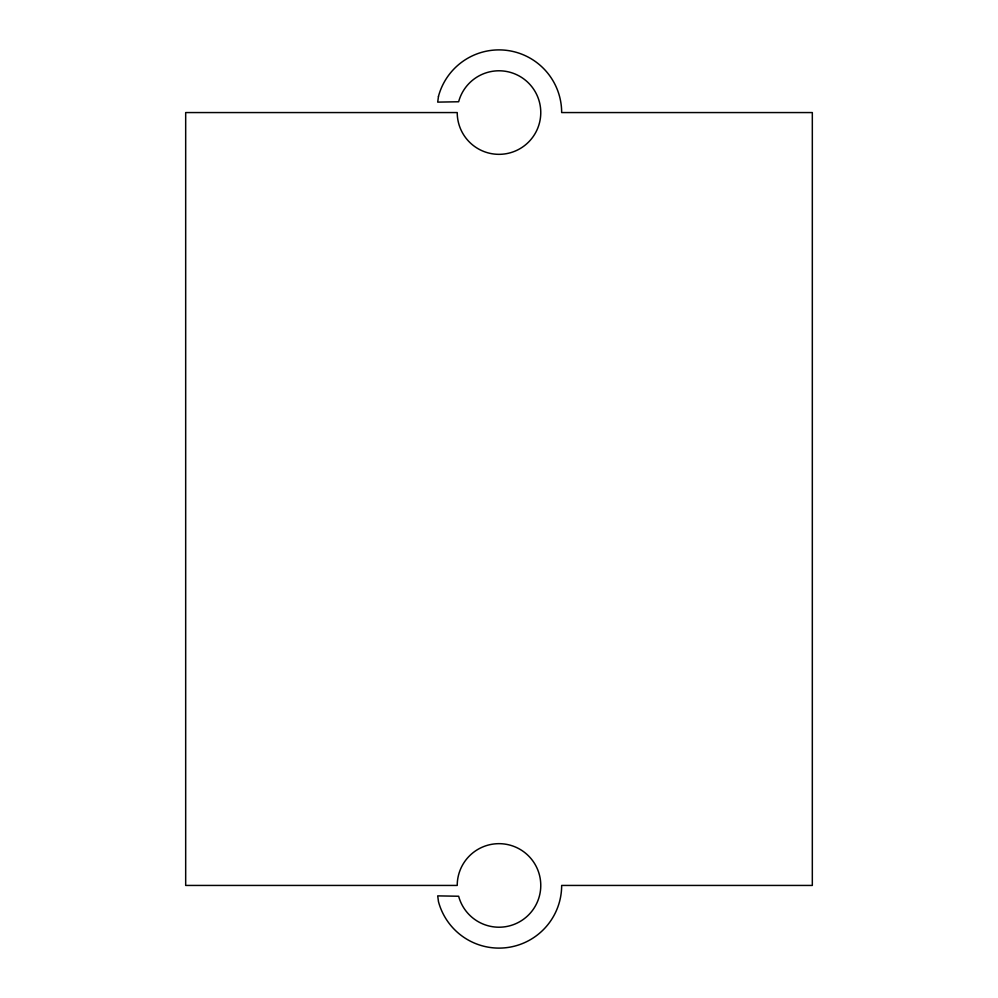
<?xml version="1.0" encoding="UTF-8"?>
<svg xmlns="http://www.w3.org/2000/svg" width="998" height="998" viewBox="0 0 998 998"><rect width="100%" height="100%" fill="white"/><g stroke="black" fill="none" stroke-linecap="round" stroke-linejoin="round"><path stroke-width="1.5" d="M438.471 96.344L437.71 102.12L458.643 101.759A41.779 41.779 0 0 1 525.859 80.564A41.779 41.779 0 0 1 516.652 150.424A41.779 41.779 0 0 1 457.221 112.562L185.678 112.562L185.678 885.438L457.221 885.438A41.779 41.779 0 0 1 516.652 847.576A41.779 41.779 0 0 1 525.859 917.436A41.779 41.779 0 0 1 458.643 896.241L437.71 895.88L438.471 901.656A62.662 62.662 0 0 0 561.662 885.438L812.322 885.438L812.322 112.562L561.662 112.562A62.662 62.662 0 0 0 438.471 96.344"/></g></svg>
